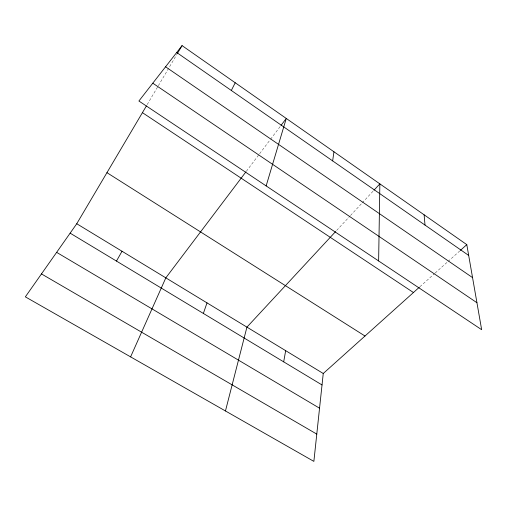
<?xml version="1.0" encoding="UTF-8"?>
<svg xmlns="http://www.w3.org/2000/svg" width="507" height="507" viewBox="0 0 507 507"><rect width="100%" height="100%" fill="white"/><g stroke="black" fill="none" stroke-linecap="round" stroke-linejoin="round"><path stroke-width="0.38" stroke-dasharray="2.54 1.9" d="M147.201 104.575L157.95 86.393M158.349 85.721L176.829 54.464M246.358 171.284L259.147 154.362M259.616 153.735L270.079 139.888M270.554 139.26L280.561 126.021M336.654 230.438L349.976 216.083M350.508 215.507L361.706 203.434M362.239 202.857L373.45 190.778M419.897 286.74L434.562 273.571M435.152 273.045L447.459 261.992M448.049 261.466L459.76 250.952"/><path stroke-width="0.76" d="M378.628 260.959L379.857 183.87L373.982 190.201M419.308 287.266L323.251 373.494L313.871 461.389L25.35 296.855L76.747 223.745L146.409 105.919M332.649 160.896L333.942 151.777M283.686 361.846L285.669 350.667M225.457 410.968L246.934 327.135L335.59 231.585M266.143 185.911L286.271 118.454L281.036 125.387M203.364 313.44L207.008 302.882M130.597 356.877L165.827 277.861L245.882 171.911M231.325 90.474L235.216 82.761M116.471 261.073L122.022 251.25M177.235 53.78L182.064 45.611L466.795 244.64L481.65 329.696L138.905 101.02L182.064 45.611M460.35 250.426L466.795 244.64M41.466 273.926L316.78 434.106M56.638 252.353L319.549 408.198M70.131 233.15L322.027 384.952M76.747 223.745L323.251 373.494M106.945 172.672L364.996 336.021M142.429 112.655L413.439 292.533M152.797 83.186L476.941 302.73M165.567 66.791L472.549 277.602M176.696 52.506L468.677 255.433M424.112 214.803L425.012 225.089"/></g></svg>
